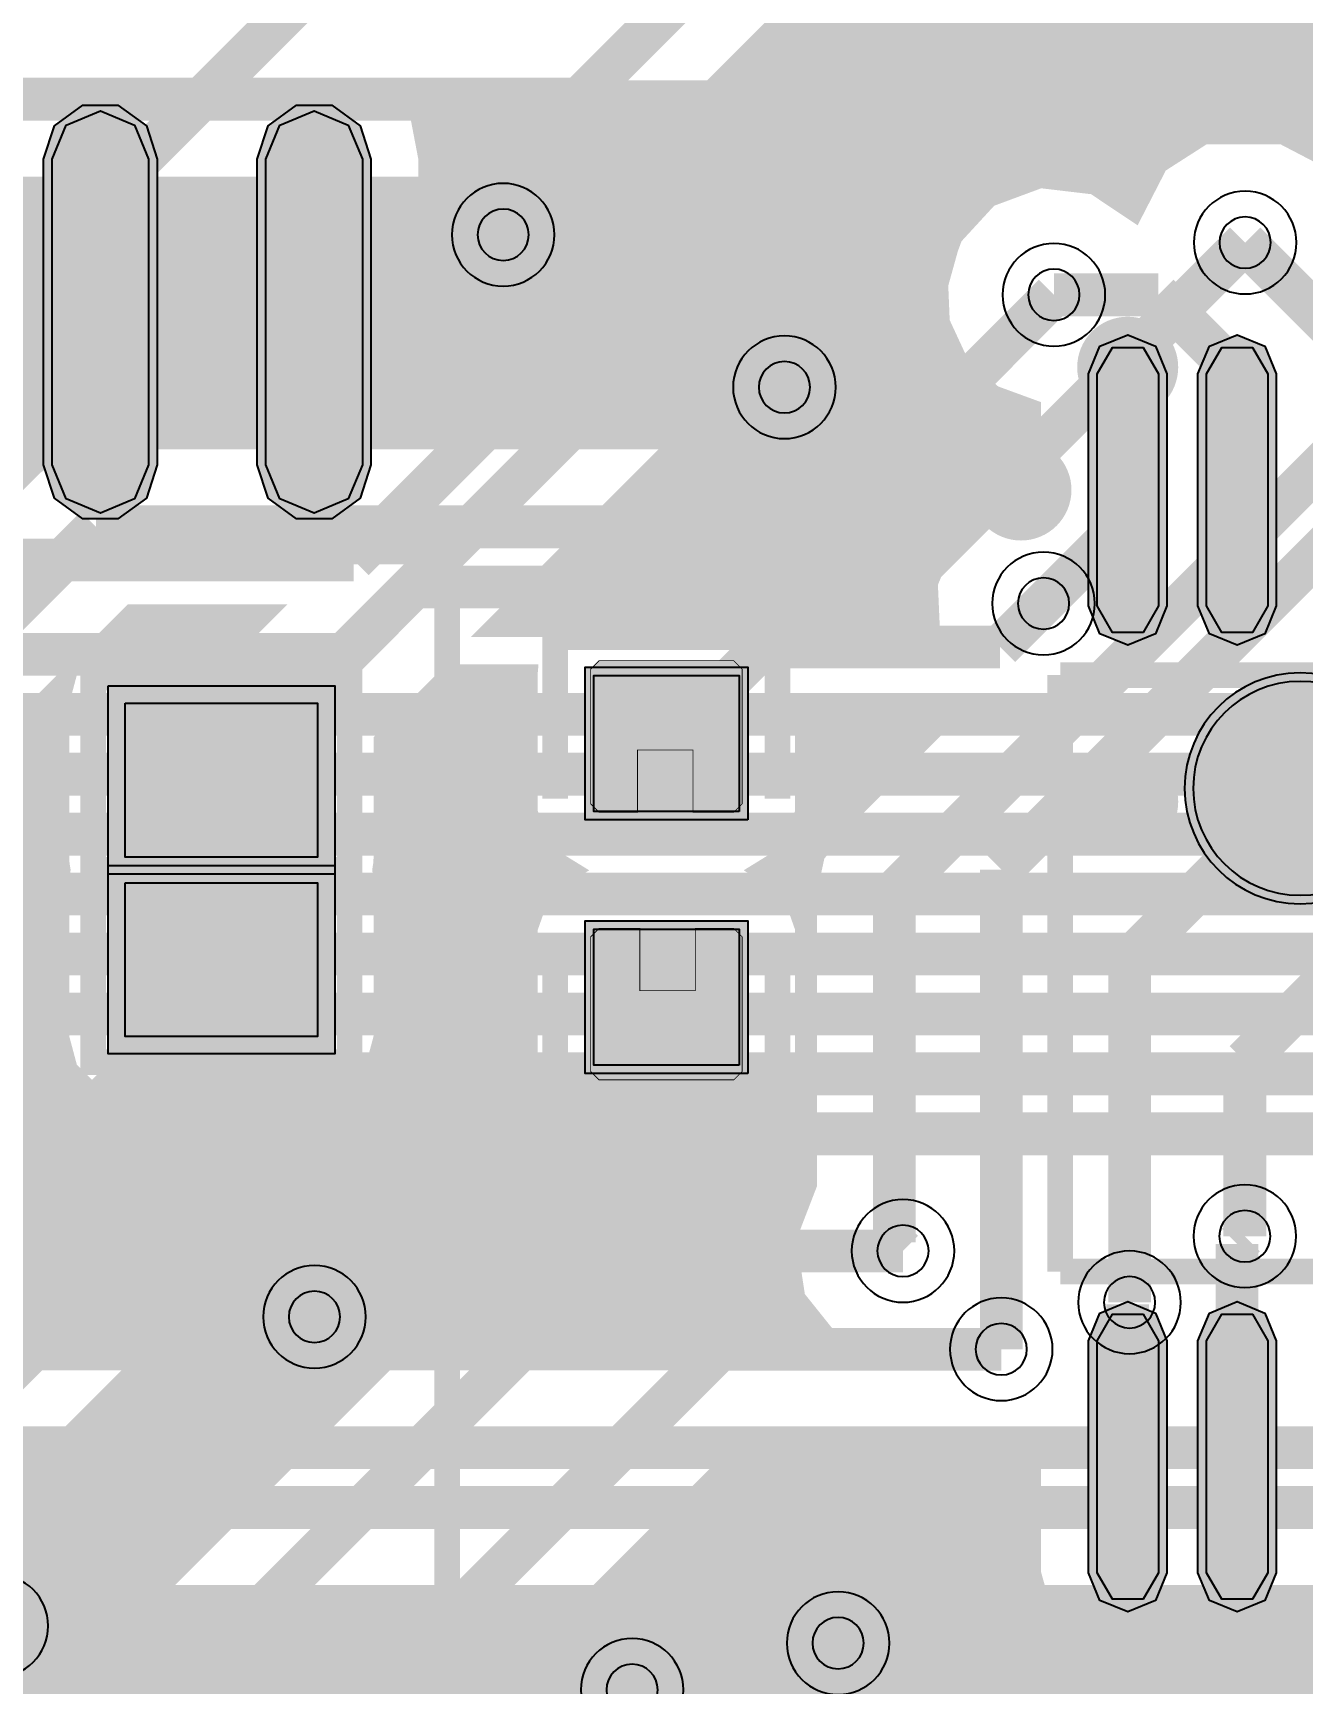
# Model space of a CAD drawing. Header units: millimetres. Extents: x -9 to 147, y 43 to 89.
# Drawn here: x 58.05 to 65.59, y 60.55 to 70.36 of the extents above; entities that cross this region are included whole.
import ezdxf

# ---------------------------------------------------------------- set-up
doc = ezdxf.new("R2010")
doc.units = ezdxf.units.MM
doc.header["$MEASUREMENT"] = 0
for name, color, linetype, true_color in [('Bottom-Layer', 7, 'Continuous', 0x0000ff), ('Bottom-Paste-Mask-Layer', 7, 'Continuous', 0x800000), ('Bottom-Silkscreen-Layer', 7, 'Continuous', 0x66cc33), ('Bottom-Solder-Mask-Layer', 7, 'Continuous', 0xaa00ff), ('Document-Layer', 7, 'Continuous', 0xffffff), ('Hole-Layer', 7, 'Continuous', 0x222222), ('Multi-Layer', 7, 'Continuous', 0xc0c0c0), ('Top-Layer', 7, 'Continuous', 0xff0000), ('Top-Paste-Mask-Layer', 7, 'Continuous', 0x808080), ('Top-Silkscreen-Layer', 7, 'Continuous', 0xffcc00), ('Top-Solder-Mask-Layer', 7, 'Continuous', 0x800080)]:
    doc.layers.add(name, color=color, linetype=linetype, true_color=true_color)

msp = doc.modelspace()

# ---------------------------------------------------------------- hatches: boundary and pattern name
at = {"layer": 'Bottom-Layer'}
for points in [[(62.0911, 70.0489), (60.3649, 68.3227), (60.3649, 69.6059), (60.3193, 69.8443), (60.1888, 70.0489)], [(58.7368, 67.7919), (58.6527, 67.589), (58.4498, 67.5049), (58.2469, 67.589), (58.1628, 67.7919), (58.1628, 69.6059), (58.2469, 69.8089), (58.4498, 69.8929), (58.6527, 69.8089), (58.7368, 69.6059)], [(60.0068, 67.7919), (59.9227, 67.589), (59.7198, 67.5049), (59.5169, 67.589), (59.4328, 67.7919), (59.4328, 69.6059), (59.5169, 69.8089), (59.7198, 69.8929), (59.9227, 69.8089), (60.0068, 69.6059)], [(63.2548, 69.3369), (63.7243, 69.3369), (63.549, 69.1465), (63.4599, 68.9034), (63.4707, 68.6448), (63.5797, 68.41), (63.7702, 68.2348), (64.0133, 68.1459), (64.0133, 67.6302), (64.0012, 67.6288), (63.7252, 67.544), (63.5114, 67.35), (63.4003, 67.0835), (63.413, 66.7951), (60.7129, 66.7951)], [(64.7354, 66.9529), (64.6444, 66.7953), (64.4624, 66.7953), (64.3714, 66.9529), (64.3714, 68.3309), (64.4624, 68.4886), (64.6444, 68.4886), (64.7354, 68.3309)], [(65.3854, 66.9529), (65.2944, 66.7953), (65.1124, 66.7953), (65.0214, 66.9529), (65.0214, 68.3309), (65.1124, 68.4886), (65.2944, 68.4886), (65.3854, 68.3309)], [(61.0534, 63.3328), (58.4848, 60.7642), (58.4767, 60.7646), (58.4572, 60.7651), (58.4378, 60.7645), (58.3868, 60.7617), (58.35, 60.7577), (58.3138, 60.7499), (58.2577, 60.7349), (58.228, 60.7255), (58.1992, 60.7135), (58.1687, 60.6992), (58.1508, 60.6903), (58.1335, 60.6803), (57.9241, 60.4917), (57.8148, 60.2319), (57.6972, 60.5034), (57.4707, 60.6938), (57.1831, 60.7631), (56.8948, 60.6968), (59.5308, 63.3328)], [(64.7354, 61.211), (64.6444, 61.0534), (64.4624, 61.0534), (64.3714, 61.211), (64.3714, 62.589), (64.4624, 62.7466), (64.6444, 62.7466), (64.7354, 62.589)], [(65.3854, 61.211), (65.2944, 61.0534), (65.1124, 61.0534), (65.0214, 61.211), (65.0214, 62.589), (65.1124, 62.7466), (65.2944, 62.7466), (65.3854, 62.589)], [(63.3477, 62.053), (63.3718, 62.0338), (63.6762, 61.8871), (64.0133, 61.9094), (64.0133, 61.211), (64.0941, 60.9268), (64.3124, 60.7276), (64.6028, 60.6731), (64.8784, 60.7796), (65.1132, 60.6784), (65.3683, 60.6966), (65.3683, 59.9792), (65.3399, 59.9421), (65.2878, 59.8867), (65.2658, 59.8653), (64.9618, 59.5237), (64.8065, 59.0935), (64.8223, 58.6365), (65.0068, 58.218), (64.6681, 58.218), (64.6681, 59.7559), (64.6202, 59.935), (64.4891, 60.066), (64.31, 60.114), (62.61, 60.114), (62.4309, 60.066), (62.2998, 59.935), (62.2519, 59.7559), (62.2519, 58.218), (60.3592, 58.218), (60.3635, 58.2609), (60.3649, 58.304), (60.3649, 60.0869), (62.3311, 62.053)]]:
    msp.add_hatch(color=256, dxfattribs=at).paths.add_polyline_path(points)
at = {"layer": 'Bottom-Paste-Mask-Layer'}
for points in [[(58.7368, 67.7919), (58.6527, 67.589), (58.4498, 67.5049), (58.2469, 67.589), (58.1628, 67.7919), (58.1628, 69.6059), (58.2469, 69.8089), (58.4498, 69.8929), (58.6527, 69.8089), (58.7368, 69.6059)], [(60.0068, 67.7919), (59.9227, 67.589), (59.7198, 67.5049), (59.5169, 67.589), (59.4328, 67.7919), (59.4328, 69.6059), (59.5169, 69.8089), (59.7198, 69.8929), (59.9227, 69.8089), (60.0068, 69.6059)], [(64.7354, 66.9529), (64.6444, 66.7953), (64.4624, 66.7953), (64.3714, 66.9529), (64.3714, 68.3309), (64.4624, 68.4886), (64.6444, 68.4886), (64.7354, 68.3309)], [(65.3854, 66.9529), (65.2944, 66.7953), (65.1124, 66.7953), (65.0214, 66.9529), (65.0214, 68.3309), (65.1124, 68.4886), (65.2944, 68.4886), (65.3854, 68.3309)], [(64.7354, 61.211), (64.6444, 61.0534), (64.4624, 61.0534), (64.3714, 61.211), (64.3714, 62.589), (64.4624, 62.7466), (64.6444, 62.7466), (64.7354, 62.589)], [(65.3854, 61.211), (65.2944, 61.0534), (65.1124, 61.0534), (65.0214, 61.211), (65.0214, 62.589), (65.1124, 62.7466), (65.2944, 62.7466), (65.3854, 62.589)]]:
    msp.add_hatch(color=256, dxfattribs=at).paths.add_polyline_path(points)
at = {"layer": 'Bottom-Solder-Mask-Layer'}
for points in [[(58.7876, 67.7919), (58.7231, 67.5934), (58.5542, 67.4707), (58.3454, 67.4707), (58.1765, 67.5934), (58.112, 67.7919), (58.112, 69.6059), (58.1765, 69.8045), (58.3454, 69.9272), (58.5542, 69.9272), (58.7231, 69.8045), (58.7876, 69.6059)], [(60.0576, 67.7919), (59.9931, 67.5934), (59.8242, 67.4707), (59.6154, 67.4707), (59.4465, 67.5934), (59.382, 67.7919), (59.382, 69.6059), (59.4465, 69.8045), (59.6154, 69.9272), (59.8242, 69.9272), (59.9931, 69.8045), (60.0576, 69.6059)], [(64.7862, 66.9529), (64.7181, 66.7883), (64.5534, 66.7201), (64.3888, 66.7883), (64.3206, 66.9529), (64.3206, 68.3309), (64.3888, 68.4956), (64.5534, 68.5637), (64.7181, 68.4956), (64.7862, 68.3309)], [(65.4362, 66.9529), (65.368, 66.7883), (65.2034, 66.7201), (65.0388, 66.7883), (64.9706, 66.9529), (64.9706, 68.3309), (65.0388, 68.4956), (65.2034, 68.5637), (65.368, 68.4956), (65.4362, 68.3309)], [(64.7862, 61.211), (64.7181, 61.0464), (64.5534, 60.9782), (64.3888, 61.0464), (64.3206, 61.211), (64.3206, 62.589), (64.3888, 62.7536), (64.5534, 62.8218), (64.7181, 62.7536), (64.7862, 62.589)], [(65.4362, 61.211), (65.368, 61.0464), (65.2034, 60.9782), (65.0388, 61.0464), (64.9706, 61.211), (64.9706, 62.589), (65.0388, 62.7536), (65.2034, 62.8218), (65.368, 62.7536), (65.4362, 62.589)]]:
    msp.add_hatch(color=256, dxfattribs=at).paths.add_polyline_path(points)
at = {"layer": 'Top-Layer'}
for points in [[(28.6064, 68.1222), (28.7627, 67.8036), (29.064, 67.6158), (29.4189, 67.6158), (29.7201, 67.8036), (29.8764, 68.1222), (30.0328, 67.8036), (30.334, 67.6158), (30.6889, 67.6158), (30.9901, 67.8036), (31.1464, 68.1222), (31.2763, 67.8347), (31.5271, 67.6432), (31.8386, 67.5935), (32.1365, 67.6974), (32.3494, 67.9302), (32.4266, 68.2361), (32.4266, 69.4782), (61.294, 69.4782), (61.4796, 69.5151), (61.637, 69.6203), (62.5617, 70.545), (62.6441, 70.5831), (62.734, 70.5962), (63.1202, 70.5962), (63.2993, 70.6441), (63.4304, 70.7752), (63.4783, 70.9543), (63.4783, 71.7608), (63.3988, 71.9858), (63.1955, 72.1109), (63.3988, 72.236), (63.4783, 72.461), (63.4783, 73.2675), (63.4426, 73.4235), (63.3425, 73.5483), (63.4195, 73.6642), (63.4465, 73.8007), (63.4465, 74.6007), (63.3985, 74.7798), (63.2674, 74.9109), (63.0883, 74.9588), (62.2883, 74.9588), (62.2856, 74.9588), (62.2828, 74.9588), (62.286, 75.0002), (62.291, 75.0415), (63.0881, 75.0415), (63.3071, 75.1163), (63.4347, 75.3094), (63.4517, 75.3132), (63.4691, 75.3145), (70.2165, 75.3145), (70.2869, 75.118), (70.3108, 74.9106), (70.3108, 73.7901), (70.2916, 73.766), (70.1478, 73.4755), (70.1588, 73.1516), (68.7359, 71.7287), (68.7359, 72.2081), (68.6879, 72.3871), (68.5568, 72.5182), (68.3778, 72.5662), (67.5778, 72.5662), (67.4072, 72.523), (67.2778, 72.4036), (67.1483, 72.523), (66.9777, 72.5662), (66.1777, 72.5662), (65.9987, 72.5182), (65.8676, 72.3871), (65.8196, 72.2081), (65.8196, 71.3081), (65.845, 71.1756), (65.9176, 71.0619), (65.7984, 70.9325), (65.7553, 70.7621), (65.7553, 69.898), (65.8282, 69.6815), (66.0172, 69.5531), (66.0196, 69.5445), (66.0214, 69.5358), (66.0037, 69.5136), (65.9346, 69.4162), (65.8842, 69.308), (65.6999, 69.5991), (65.3945, 69.7585), (65.0503, 69.7431), (64.7602, 69.5571), (64.6027, 69.2507), (64.3448, 69.4233), (64.0366, 69.4597), (63.7457, 69.3519), (63.5356, 69.1235), (63.4524, 68.8246), (62.536, 67.9081), (58.4235, 67.9081), (58.2378, 67.8712), (58.0804, 67.7661), (57.0461, 66.7317), (56.3453, 66.7317), (56.1663, 66.6837), (56.0352, 66.5526), (55.9872, 66.3736), (55.9872, 65.4592), (55.9893, 65.4209), (55.9954, 65.383), (55.9893, 65.3451), (55.9872, 65.3068), (55.9872, 64.3924), (56.0352, 64.2133), (56.1663, 64.0822), (56.3453, 64.0342), (57.4884, 64.0342), (57.6674, 64.0822), (57.7985, 64.2133), (57.8465, 64.3924), (57.8465, 65.3068), (57.8444, 65.3451), (57.8383, 65.383), (57.8444, 65.4209), (57.8465, 65.4592), (57.8465, 66.1599), (58.6244, 66.9379), (59.5018, 66.9379), (59.2982, 66.7343), (58.5975, 66.7343), (58.4184, 66.6863), (58.2873, 66.5552), (58.2393, 66.3762), (58.2393, 65.4618), (58.2414, 65.4234), (58.2475, 65.3856), (58.2414, 65.3477), (58.2393, 65.3094), (58.2393, 64.395), (58.2873, 64.2159), (58.4184, 64.0848), (58.5975, 64.0368), (59.7405, 64.0368), (59.9195, 64.0848), (60.0506, 64.2159), (60.0986, 64.395), (60.0986, 65.3094), (60.0966, 65.3477), (60.0904, 65.3856), (60.0966, 65.4234), (60.0986, 65.4618), (60.0986, 66.1625), (60.517, 66.5809), (61.0252, 66.5809), (61.0234, 66.5603), (61.0228, 66.5396), (61.0228, 65.7331), (61.1023, 65.5081), (61.3056, 65.383), (61.1023, 65.2579), (61.0228, 65.0328), (61.0228, 64.2264), (61.0708, 64.0473), (61.2018, 63.9162), (61.3809, 63.8682), (62.2449, 63.8682), (62.424, 63.9162), (62.5551, 64.0473), (62.6031, 64.2264), (62.6031, 65.0328), (62.5235, 65.2579), (62.3203, 65.383), (62.5235, 65.5081), (62.6031, 65.7331), (62.6031, 66.2249), (63.4497, 66.2249), (62.8548, 65.6294), (62.7275, 65.463), (62.6823, 65.2584), (62.6823, 63.5124), (62.5591, 63.1933), (62.6113, 62.8553), (62.8251, 62.5882), (63.1435, 62.4633), (63.145, 62.4513), (63.1467, 62.4393), (41.8803, 62.4393), (39.8176, 64.502), (39.6602, 64.6072), (39.4746, 64.6441), (37.377, 64.6441), (37.1914, 64.6072), (37.034, 64.502), (36.5064, 63.9744), (36.2558, 64.1804), (35.9376, 64.2429), (35.6277, 64.1469), (35.4004, 63.9155), (35.3101, 63.604), (32.9831, 61.277), (28.5074, 61.277), (27.6401, 62.1443), (27.9352, 62.0538), (28.2386, 62.1107), (28.4808, 62.302), (28.6064, 62.584), (28.7122, 62.3289), (28.9149, 62.1415), (29.1774, 62.0559), (29.3233, 61.8463), (29.5376, 61.7074), (29.7885, 61.6598), (30.0388, 61.7105), (30.2514, 61.852), (30.3947, 62.0634), (30.7285, 62.0903), (31.0038, 62.281), (31.1464, 62.584), (31.2763, 62.2965), (31.5271, 62.105), (31.8386, 62.0553), (32.1365, 62.1592), (32.3494, 62.392), (32.4266, 62.6979), (32.4266, 64.1619), (32.3451, 64.4756), (32.1214, 64.7101), (31.8119, 64.8063), (31.7346, 64.8136), (31.7105, 64.8183), (31.6832, 64.8258), (31.6608, 64.834), (31.6459, 64.8412), (31.6402, 64.8447), (31.6319, 64.8518), (30.7136, 65.7701), (30.7101, 65.8007), (30.6144, 66.0951), (30.3955, 66.314), (30.1011, 66.4097), (30.0706, 66.4131), (28.6157, 67.8681), (28.5791, 67.9011), (28.5394, 67.9302), (28.5805, 68.0235)], [(62.2449, 65.7331), (61.3809, 65.7331), (61.3809, 66.5396), (62.2449, 66.5396)], [(64.9423, 65.8698, 1), (66.2123, 65.8698, 1)], [(58.5975, 66.3762), (59.7405, 66.3762), (59.7405, 65.4618), (58.5975, 65.4618)], [(58.5975, 65.3094), (59.7405, 65.3094), (59.7405, 64.395), (58.5975, 64.395)], [(62.2449, 64.2264), (61.3809, 64.2264), (61.3809, 65.0328), (62.2449, 65.0328)], [(24.7964, 62.584), (24.9258, 62.2972), (25.1753, 62.1057), (25.1812, 62.1019), (25.2013, 62.0874), (25.2135, 62.0767), (27.1974, 60.0929), (27.3548, 59.9877), (27.5404, 59.9508), (33.654, 59.9508), (33.8396, 59.9877), (33.997, 60.0929), (35.3608, 61.4567), (35.2534, 60.8833), (35.3197, 60.3038), (35.5537, 59.7694), (35.9348, 59.3277), (36.429, 59.0179), (36.9925, 58.8673), (37.5755, 58.8895), (38.126, 59.0823), (38.5953, 59.4287), (38.9417, 59.8981), (39.1346, 60.4486), (39.1567, 61.0315), (39.0062, 61.5951), (38.6963, 62.0893), (38.2546, 62.4703), (37.7203, 62.7043), (37.1407, 62.7706), (36.5674, 62.6632), (37.0697, 63.1655), (37.2773, 62.9817), (37.542, 62.899), (37.8174, 62.9317), (38.0553, 63.0741), (39.3699, 63.0741), (41.1889, 61.2551), (41.3463, 61.1499), (41.5319, 61.113), (68.0475, 61.113), (68.4395, 60.721), (68.4511, 60.619), (68.4782, 60.52), (68.0159, 60.52), (67.8211, 60.7148), (67.6637, 60.82), (67.4781, 60.8569), (66.6433, 60.8569), (66.4577, 60.82), (66.3003, 60.7148), (65.6649, 60.0794), (65.6429, 60.06), (65.3605, 59.9309), (65.1204, 59.7341), (64.9, 59.405), (64.7978, 59.0224), (64.8247, 58.6273), (64.9777, 58.262), (64.6681, 58.262), (64.6681, 59.7559), (64.6202, 59.935), (64.4891, 60.066), (64.31, 60.114), (62.61, 60.114), (62.4309, 60.066), (62.2998, 59.935), (62.2519, 59.7559), (62.2519, 58.262), (28.2592, 58.262), (24.4161, 62.1051), (24.6666, 62.2966)]]:
    msp.add_hatch(color=256, dxfattribs=at).paths.add_polyline_path(points)
at = {"layer": 'Top-Paste-Mask-Layer'}
for points in [[(61.3629, 66.578), (61.3629, 65.778), (61.4129, 65.728), (61.6409, 65.728), (61.6409, 66.098), (61.9709, 66.098), (61.9709, 65.728), (62.2129, 65.728), (62.2629, 65.778), (62.2629, 66.578), (62.2129, 66.628), (61.4129, 66.628)], [(61.3629, 66.578), (61.3629, 65.778), (61.4129, 65.728), (61.6409, 65.728), (61.6409, 66.098), (61.9709, 66.098), (61.9709, 65.728), (62.2129, 65.728), (62.2629, 65.778), (62.2629, 66.578), (62.2129, 66.628), (61.4129, 66.628)], [(64.9423, 65.8698, 1), (66.2123, 65.8698, 1)], [(58.5975, 66.3762), (59.7405, 66.3762), (59.7405, 65.4618), (58.5975, 65.4618)], [(58.5975, 65.3094), (59.7405, 65.3094), (59.7405, 64.395), (58.5975, 64.395)], [(62.2629, 64.188), (62.2629, 64.988), (62.2129, 65.038), (61.9849, 65.038), (61.9849, 64.668), (61.6549, 64.668), (61.6549, 65.038), (61.4129, 65.038), (61.3629, 64.988), (61.3629, 64.188), (61.4129, 64.138), (62.2129, 64.138)], [(62.2629, 64.188), (62.2629, 64.988), (62.2129, 65.038), (61.9849, 65.038), (61.9849, 64.668), (61.6549, 64.668), (61.6549, 65.038), (61.4129, 65.038), (61.3629, 64.988), (61.3629, 64.188), (61.4129, 64.138), (62.2129, 64.138)]]:
    msp.add_hatch(color=256, dxfattribs=at).paths.add_polyline_path(points)
at = {"layer": 'Top-Solder-Mask-Layer'}
for points in [[(62.2957, 65.6823), (61.3301, 65.6823), (61.3301, 66.5904), (62.2957, 66.5904)], [(64.8915, 65.8698, 1), (66.2631, 65.8698, 1)], [(58.4959, 66.4778), (59.8421, 66.4778), (59.8421, 65.3602), (58.4959, 65.3602)], [(58.4959, 65.411), (59.8421, 65.411), (59.8421, 64.2934), (58.4959, 64.2934)], [(62.2957, 64.1756), (61.3301, 64.1756), (61.3301, 65.0836), (62.2957, 65.0836)]]:
    msp.add_hatch(color=256, dxfattribs=at).paths.add_polyline_path(points)

# ---------------------------------------------------------------- linework, layer by layer
at = {"layer": 'Bottom-Layer'}
for points, const_width in [([(59.6199, 70.5341), (58.4498, 69.364)], 0.254), ([(59.9542, 67.2259), (62.9064, 70.1781)], 0.254), ([(62.9064, 70.1781), (67.0715, 70.1781)], 0.254), ([(59.8977, 66.6659), (63.0538, 69.8221)], 0.254), ([(63.0538, 69.8221), (66.9241, 69.8221)], 0.254), ([(58.4498, 69.364), (58.4498, 68.6989)], 0.254), ([(60.384, 68.6989), (60.843, 69.1579)], 0.254), ([(65.2509, 69.1111), (65.7675, 68.5946)], 0.254), ([(64.1152, 68.8012), (64.7349, 68.8012)], 0.254), ([(64.7349, 68.8012), (65.2034, 68.3327)], 0.254), ([(59.7198, 68.6989), (60.384, 68.6989)], 0.254), ([(60.0043, 68.6989), (60.2633, 68.6989)], 0.0508), ([(65.2034, 68.3327), (65.2034, 67.6419)], 0.254), ([(64.5534, 67.6419), (64.5534, 67.4679)], 0.254), ([(64.5534, 67.4679), (64.0533, 66.9677)], 0.254), ([(57.828, 67.2259), (59.9542, 67.2259)], 0.254), ([(46.9638, 66.6659), (59.8977, 66.6659)], 0.254), ([(71.563, 66.3099), (53.3047, 66.3099)], 0.254), ([(75.0137, 65.9539), (54.2237, 65.9539)], 0.254), ([(55.1428, 65.5979), (83.7088, 65.5979)], 0.254), ([(92.3528, 65.2419), (56.0618, 65.2419)], 0.254), ([(56.9298, 64.8859), (100.9968, 64.8859)], 0.254), ([(109.6918, 64.5299), (57.8488, 64.5299)], 0.254), ([(54.6398, 60.1989), (58.6148, 64.1739)], 0.254), ([(58.6148, 64.1739), (118.2848, 64.1739)], 0.254), ([(59.3299, 63.8179), (55.9098, 60.3979)], 0.254), ([(126.7759, 63.8179), (59.3299, 63.8179)], 0.254), ([(61.5288, 63.1222), (58.4498, 60.0431)], 0.254), ([(63.2184, 63.1222), (61.5288, 63.1222)], 0.254), ([(65.2493, 63.2097), (65.2034, 63.1638)], 0.254), ([(65.2034, 63.1638), (65.2034, 61.9)], 0.254), ([(64.5644, 62.817), (64.5534, 62.806)], 0.254), ([(64.5534, 62.806), (64.5534, 61.9)], 0.254), ([(62.1302, 62.5382), (59.7198, 60.1278)], 0.254), ([(63.8024, 62.5382), (62.1302, 62.5382)], 0.254), ([(60.3649, 60.0869), (62.3311, 62.053), (63.3477, 62.053), (63.3718, 62.0338), (63.6762, 61.8871), (64.0133, 61.9094), (64.0133, 61.211), (64.0941, 60.9268), (64.3124, 60.7276), (64.6028, 60.6731), (64.8784, 60.7796), (65.1132, 60.6784), (65.3683, 60.6966), (65.3683, 59.9792)], 0.0508)]:
    msp.add_lwpolyline(points, dxfattribs=dict(at, const_width=const_width))
at = {"layer": 'Bottom-Layer', "const_width": 0.0508}
for points in [[(62.0911, 70.0489), (60.3649, 68.3227), (60.3649, 69.6059), (60.3193, 69.8443), (60.1888, 70.0489)], [(63.2548, 69.3369), (63.7243, 69.3369), (63.549, 69.1465), (63.4599, 68.9034), (63.4707, 68.6448), (63.5797, 68.41), (63.7702, 68.2348), (64.0133, 68.1459), (64.0133, 67.6302), (64.0012, 67.6288), (63.7252, 67.544), (63.5114, 67.35), (63.4003, 67.0835), (63.413, 66.7951), (60.7129, 66.7951)], [(61.0534, 63.3328), (58.4848, 60.7642), (58.4767, 60.7646), (58.4572, 60.7651), (58.4378, 60.7645), (58.3868, 60.7617), (58.35, 60.7577), (58.3138, 60.7499), (58.2577, 60.7349), (58.228, 60.7255), (58.1992, 60.7135), (58.1687, 60.6992), (58.1508, 60.6903), (58.1335, 60.6803), (57.9241, 60.4917), (57.8148, 60.2319), (57.6972, 60.5034), (57.4707, 60.6938), (57.1831, 60.7631), (56.8948, 60.6968), (59.5308, 63.3328)]]:
    msp.add_lwpolyline(points, close=True, dxfattribs=at)
at = {"layer": 'Bottom-Layer'}
for points in [[(58.7368, 67.7919), (58.6527, 67.589), (58.4498, 67.5049), (58.2469, 67.589), (58.1628, 67.7919), (58.1628, 69.6059), (58.2469, 69.8089), (58.4498, 69.8929), (58.6527, 69.8089), (58.7368, 69.6059)], [(60.0068, 67.7919), (59.9227, 67.589), (59.7198, 67.5049), (59.5169, 67.589), (59.4328, 67.7919), (59.4328, 69.6059), (59.5169, 69.8089), (59.7198, 69.8929), (59.9227, 69.8089), (60.0068, 69.6059)], [(64.7354, 66.9529), (64.6444, 66.7953), (64.4624, 66.7953), (64.3714, 66.9529), (64.3714, 68.3309), (64.4624, 68.4886), (64.6444, 68.4886), (64.7354, 68.3309)], [(65.3854, 66.9529), (65.2944, 66.7953), (65.1124, 66.7953), (65.0214, 66.9529), (65.0214, 68.3309), (65.1124, 68.4886), (65.2944, 68.4886), (65.3854, 68.3309)], [(64.7354, 61.211), (64.6444, 61.0534), (64.4624, 61.0534), (64.3714, 61.211), (64.3714, 62.589), (64.4624, 62.7466), (64.6444, 62.7466), (64.7354, 62.589)], [(65.3854, 61.211), (65.2944, 61.0534), (65.1124, 61.0534), (65.0214, 61.211), (65.0214, 62.589), (65.1124, 62.7466), (65.2944, 62.7466), (65.3854, 62.589)]]:
    msp.add_lwpolyline(points, close=True, dxfattribs=at)
at = {"layer": 'Bottom-Paste-Mask-Layer'}
for points in [[(58.7368, 67.7919), (58.6527, 67.589), (58.4498, 67.5049), (58.2469, 67.589), (58.1628, 67.7919), (58.1628, 69.6059), (58.2469, 69.8089), (58.4498, 69.8929), (58.6527, 69.8089), (58.7368, 69.6059)], [(60.0068, 67.7919), (59.9227, 67.589), (59.7198, 67.5049), (59.5169, 67.589), (59.4328, 67.7919), (59.4328, 69.6059), (59.5169, 69.8089), (59.7198, 69.8929), (59.9227, 69.8089), (60.0068, 69.6059)], [(64.7354, 66.9529), (64.6444, 66.7953), (64.4624, 66.7953), (64.3714, 66.9529), (64.3714, 68.3309), (64.4624, 68.4886), (64.6444, 68.4886), (64.7354, 68.3309)], [(65.3854, 66.9529), (65.2944, 66.7953), (65.1124, 66.7953), (65.0214, 66.9529), (65.0214, 68.3309), (65.1124, 68.4886), (65.2944, 68.4886), (65.3854, 68.3309)], [(64.7354, 61.211), (64.6444, 61.0534), (64.4624, 61.0534), (64.3714, 61.211), (64.3714, 62.589), (64.4624, 62.7466), (64.6444, 62.7466), (64.7354, 62.589)], [(65.3854, 61.211), (65.2944, 61.0534), (65.1124, 61.0534), (65.0214, 61.211), (65.0214, 62.589), (65.1124, 62.7466), (65.2944, 62.7466), (65.3854, 62.589)]]:
    msp.add_lwpolyline(points, close=True, dxfattribs=at)
at = {"layer": 'Bottom-Silkscreen-Layer', "const_width": 0.3}
for points in [[(63.7691, 67.6419, 1), (64.0693, 67.6419, 1)], [(63.7691, 67.6419, 1), (64.0693, 67.6419, 1)], [(64.4033, 65.79, 1), (64.7035, 65.79, 1)], [(64.4033, 65.79, 1), (64.7035, 65.79, 1)]]:
    msp.add_lwpolyline(points, format="xyb", close=True, dxfattribs=at)
at = {"layer": 'Bottom-Silkscreen-Layer', "const_width": 0.1524}
for points in [[(60.511, 67.2764), (44.9586, 67.2764)], [(60.511, 67.2764), (44.9586, 67.2764)], [(60.511, 60.6335), (60.511, 67.2764)], [(60.511, 60.6335), (60.511, 67.2764)], [(64.1523, 66.5424), (64.1523, 62.9996)], [(70.8047, 66.5424), (64.1523, 66.5424)], [(64.1523, 66.5424), (64.1523, 62.9996)], [(70.8047, 66.5424), (64.1523, 66.5424)], [(64.1523, 62.9996), (70.8047, 62.9996)], [(64.1523, 62.9996), (70.8047, 62.9996)], [(44.9586, 60.6335), (60.511, 60.6335)], [(44.9586, 60.6335), (60.511, 60.6335)]]:
    msp.add_lwpolyline(points, dxfattribs=at)
at = {"layer": 'Bottom-Solder-Mask-Layer'}
for points in [[(58.7876, 67.7919), (58.7231, 67.5934), (58.5542, 67.4707), (58.3454, 67.4707), (58.1765, 67.5934), (58.112, 67.7919), (58.112, 69.6059), (58.1765, 69.8045), (58.3454, 69.9272), (58.5542, 69.9272), (58.7231, 69.8045), (58.7876, 69.6059)], [(60.0576, 67.7919), (59.9931, 67.5934), (59.8242, 67.4707), (59.6154, 67.4707), (59.4465, 67.5934), (59.382, 67.7919), (59.382, 69.6059), (59.4465, 69.8045), (59.6154, 69.9272), (59.8242, 69.9272), (59.9931, 69.8045), (60.0576, 69.6059)], [(64.7862, 66.9529), (64.7181, 66.7883), (64.5534, 66.7201), (64.3888, 66.7883), (64.3206, 66.9529), (64.3206, 68.3309), (64.3888, 68.4956), (64.5534, 68.5637), (64.7181, 68.4956), (64.7862, 68.3309)], [(65.4362, 66.9529), (65.368, 66.7883), (65.2034, 66.7201), (65.0388, 66.7883), (64.9706, 66.9529), (64.9706, 68.3309), (65.0388, 68.4956), (65.2034, 68.5637), (65.368, 68.4956), (65.4362, 68.3309)], [(64.7862, 61.211), (64.7181, 61.0464), (64.5534, 60.9782), (64.3888, 61.0464), (64.3206, 61.211), (64.3206, 62.589), (64.3888, 62.7536), (64.5534, 62.8218), (64.7181, 62.7536), (64.7862, 62.589)], [(65.4362, 61.211), (65.368, 61.0464), (65.2034, 60.9782), (65.0388, 61.0464), (64.9706, 61.211), (64.9706, 62.589), (65.0388, 62.7536), (65.2034, 62.8218), (65.368, 62.7536), (65.4362, 62.589)]]:
    msp.add_lwpolyline(points, close=True, dxfattribs=at)
at = {"layer": 'Document-Layer', "const_width": 0.3}
msp.add_lwpolyline([(64.4033, 68.3709, 1), (64.7035, 68.3709, 1)], format="xyb", close=True, dxfattribs=at)
msp.add_lwpolyline([(64.4033, 68.3709, 1), (64.7035, 68.3709, 1)], format="xyb", close=True, dxfattribs=at)
at = {"layer": 'Hole-Layer'}
for points in [[(60.6905, 69.1579, 1), (60.9955, 69.1579, 1)], [(65.0985, 69.1111, 1), (65.4034, 69.1111, 1)], [(63.9627, 68.8012, 1), (64.2677, 68.8012, 1)], [(62.3613, 68.2521, 1), (62.6663, 68.2521, 1)], [(63.9008, 66.9677, 1), (64.2058, 66.9677, 1)], [(65.0969, 63.2097, 1), (65.4018, 63.2097, 1)], [(63.0659, 63.1222, 1), (63.3709, 63.1222, 1)], [(64.4119, 62.817, 1), (64.7169, 62.817, 1)], [(59.5694, 62.7309, 1), (59.8744, 62.7309, 1)], [(63.6499, 62.5382, 1), (63.9549, 62.5382, 1)], [(62.6804, 60.7929, 1), (62.9854, 60.7929, 1)], [(61.4564, 60.5154, 1), (61.7614, 60.5154, 1)]]:
    msp.add_lwpolyline(points, format="xyb", close=True, dxfattribs=at)
at = {"layer": 'Multi-Layer'}
for points in [[(60.538, 69.1579, 1), (61.148, 69.1579, 1)], [(63.8101, 68.8012, 1), (64.4202, 68.8012, 1)], [(62.2088, 68.2521, 1), (62.8188, 68.2521, 1)], [(63.7483, 66.9677, 1), (64.3583, 66.9677, 1)], [(62.9134, 63.1222, 1), (63.5234, 63.1222, 1)], [(64.2594, 62.817, 1), (64.8694, 62.817, 1)], [(59.4169, 62.7309, 1), (60.0269, 62.7309, 1)], [(63.4974, 62.5382, 1), (64.1074, 62.5382, 1)], [(57.5299, 60.8949, 1), (58.1399, 60.8949, 1)], [(62.5279, 60.7929, 1), (63.1379, 60.7929, 1)], [(61.3039, 60.5154, 1), (61.9139, 60.5154, 1)]]:
    msp.add_lwpolyline(points, format="xyb", close=True, dxfattribs=at)
for points in [[(64.9459, 69.1111, 1), (65.556, 69.1111), (65.556, 69.1111, 1), (64.9459, 69.1111)], [(64.9443, 63.2097, 1), (65.5544, 63.2097), (65.5544, 63.2097, 1), (64.9443, 63.2097)]]:
    msp.add_lwpolyline(points, format="xyb", dxfattribs=at)
at = {"layer": 'Top-Layer'}
for points, const_width in [([(62.6882, 71.3575), (61.294, 69.9633)], 0.254), ([(32.4266, 69.4782), (61.294, 69.4782), (61.4796, 69.5151), (61.637, 69.6203), (62.5617, 70.545)], 0.0508), ([(61.294, 69.9633), (32.1207, 69.9633)], 0.254), ([(65.6999, 69.5991), (65.3945, 69.7585), (65.0503, 69.7431), (64.7602, 69.5571), (64.6027, 69.2507), (64.3448, 69.4233), (64.0366, 69.4597), (63.7457, 69.3519), (63.5356, 69.1235), (63.4524, 68.8246), (62.536, 67.9081), (58.4235, 67.9081), (58.2378, 67.8712), (58.0804, 67.7661), (57.0461, 66.7317)], 0.0508), ([(65.2509, 69.1111), (63.2059, 67.066)], 0.254), ([(62.737, 67.423), (64.1152, 68.8012)], 0.254), ([(65.995, 68.086), (63.1699, 65.2584)], 0.254), ([(63.8024, 65.3875), (66.145, 67.73)], 0.254), ([(56.9169, 65.9164), (58.4235, 67.423)], 0.254), ([(58.4235, 67.423), (62.737, 67.423)], 0.254), ([(60.316, 67.066), (59.169, 65.919)], 0.254), ([(63.2059, 67.066), (60.316, 67.066)], 0.254), ([(64.0533, 66.9677), (63.7956, 66.71)], 0.254), ([(57.8465, 66.1599), (58.6244, 66.9379), (59.5018, 66.9379), (59.2982, 66.7343), (58.5975, 66.7343), (58.4184, 66.6863), (58.2873, 66.5552), (58.2393, 66.3762), (58.2393, 65.4618), (58.2414, 65.4234), (58.2475, 65.3856), (58.2414, 65.3477), (58.2393, 65.3094), (58.2393, 64.395), (58.2873, 64.2159), (58.4184, 64.0848), (58.5975, 64.0368), (59.7405, 64.0368), (59.9195, 64.0848), (60.0506, 64.2159), (60.0986, 64.395), (60.0986, 65.3094), (60.0966, 65.3477), (60.0904, 65.3856), (60.0966, 65.4234), (60.0986, 65.4618), (60.0986, 66.1625), (60.517, 66.5809), (61.0252, 66.5809), (61.0234, 66.5603), (61.0228, 66.5396), (61.0228, 65.7331), (61.1023, 65.5081), (61.3056, 65.383), (61.1023, 65.2579), (61.0228, 65.0328), (61.0228, 64.2264), (61.0708, 64.0473), (61.2018, 63.9162), (61.3809, 63.8682), (62.2449, 63.8682), (62.424, 63.9162), (62.5551, 64.0473), (62.6031, 64.2264), (62.6031, 65.0328), (62.5235, 65.2579), (62.3203, 65.383), (62.5235, 65.5081), (62.6031, 65.7331), (62.6031, 66.2249), (63.4497, 66.2249), (62.8548, 65.6294), (62.7275, 65.463), (62.6823, 65.2584), (62.6823, 63.5124), (62.5591, 63.1933), (62.6113, 62.8553), (62.8251, 62.5882), (63.1435, 62.4633), (63.145, 62.4513), (63.1467, 62.4393), (41.8803, 62.4393)], 0.0508), ([(62.3866, 66.71), (61.8129, 66.1363)], 0.254), ([(63.7956, 66.71), (62.3866, 66.71)], 0.254), ([(64.5644, 64.8569), (65.5773, 65.8698)], 0.254), ([(65.2493, 64.2492), (66.8699, 65.8698)], 0.254), ([(63.8024, 62.5382), (63.8024, 65.3875)], 0.254), ([(63.1674, 65.2584), (63.1674, 63.1732)], 0.254), ([(64.5644, 62.817), (64.5644, 64.8569)], 0.254), ([(58.6, 64.8522), (58.3409, 64.8522)], 0.0508), ([(59.7379, 64.8522), (59.997, 64.8522)], 0.0508), ([(61.3835, 64.6296), (61.1244, 64.6296)], 0.0508), ([(62.2424, 64.6296), (62.5015, 64.6296)], 0.0508), ([(59.169, 64.3975), (59.169, 64.1384)], 0.0508), ([(65.2493, 63.2097), (65.2493, 64.2492)], 0.254), ([(61.8129, 64.2289), (61.8129, 63.9698)], 0.0508), ([(63.1674, 63.1732), (63.2184, 63.1222)], 0.254), ([(39.3699, 63.0741), (41.1889, 61.2551), (41.3463, 61.1499), (41.5319, 61.113), (68.0475, 61.113), (68.4395, 60.721), (68.4511, 60.619), (68.4782, 60.52)], 0.0508), ([(41.6794, 61.9542), (68.7567, 61.9542)], 0.254), ([(41.5319, 61.5982), (68.2485, 61.5982)], 0.254), ([(63.955, 60.9459), (63.46, 60.4509)], 0.254), ([(67.8135, 60.9459), (63.955, 60.9459)], 0.254), ([(63.46, 60.4509), (63.46, 58.9059)], 0.254)]:
    msp.add_lwpolyline(points, dxfattribs=dict(at, const_width=const_width))
for points in [[(62.2449, 65.7331), (61.3809, 65.7331), (61.3809, 66.5396), (62.2449, 66.5396)], [(58.5975, 66.3762), (59.7405, 66.3762), (59.7405, 65.4618), (58.5975, 65.4618)], [(58.5975, 65.3094), (59.7405, 65.3094), (59.7405, 64.395), (58.5975, 64.395)], [(62.2449, 64.2264), (61.3809, 64.2264), (61.3809, 65.0328), (62.2449, 65.0328)]]:
    msp.add_lwpolyline(points, close=True, dxfattribs=at)
msp.add_lwpolyline([(64.9423, 65.8698, 1), (66.2123, 65.8698, 1)], format="xyb", close=True, dxfattribs=at)
at = {"layer": 'Top-Paste-Mask-Layer', "const_width": 0.00508}
for points in [[(61.3629, 66.578), (61.3629, 65.778), (61.4129, 65.728), (61.6409, 65.728), (61.6409, 66.098), (61.9709, 66.098), (61.9709, 65.728), (62.2129, 65.728), (62.2629, 65.778), (62.2629, 66.578), (62.2129, 66.628), (61.4129, 66.628)], [(61.3629, 66.578), (61.3629, 65.778), (61.4129, 65.728), (61.6409, 65.728), (61.6409, 66.098), (61.9709, 66.098), (61.9709, 65.728), (62.2129, 65.728), (62.2629, 65.778), (62.2629, 66.578), (62.2129, 66.628), (61.4129, 66.628)], [(62.2629, 64.188), (62.2629, 64.988), (62.2129, 65.038), (61.9849, 65.038), (61.9849, 64.668), (61.6549, 64.668), (61.6549, 65.038), (61.4129, 65.038), (61.3629, 64.988), (61.3629, 64.188), (61.4129, 64.138), (62.2129, 64.138)], [(62.2629, 64.188), (62.2629, 64.988), (62.2129, 65.038), (61.9849, 65.038), (61.9849, 64.668), (61.6549, 64.668), (61.6549, 65.038), (61.4129, 65.038), (61.3629, 64.988), (61.3629, 64.188), (61.4129, 64.138), (62.2129, 64.138)]]:
    msp.add_lwpolyline(points, close=True, dxfattribs=at)
at = {"layer": 'Top-Paste-Mask-Layer'}
msp.add_lwpolyline([(64.9423, 65.8698, 1), (66.2123, 65.8698, 1)], format="xyb", close=True, dxfattribs=at)
for points in [[(58.5975, 66.3762), (59.7405, 66.3762), (59.7405, 65.4618), (58.5975, 65.4618)], [(58.5975, 65.3094), (59.7405, 65.3094), (59.7405, 64.395), (58.5975, 64.395)]]:
    msp.add_lwpolyline(points, close=True, dxfattribs=at)
at = {"layer": 'Top-Silkscreen-Layer', "const_width": 0.1524}
for points in [[(62.4735, 66.7681), (61.1523, 66.7681)], [(61.1523, 66.7681), (61.1523, 65.8092)], [(62.4735, 66.7681), (61.1523, 66.7681)], [(61.1523, 66.7681), (61.1523, 65.8092)], [(62.4735, 65.8092), (62.4735, 66.7681)], [(62.4735, 65.8092), (62.4735, 66.7681)], [(58.407, 65.3856), (58.534, 65.3856)], [(58.407, 65.3856), (58.534, 65.3856)], [(59.931, 65.3856), (59.804, 65.3856)], [(59.931, 65.3856), (59.804, 65.3856)], [(61.1523, 63.9979), (61.1523, 64.9568)], [(61.1523, 63.9979), (61.1523, 64.9568)], [(62.4735, 64.9568), (62.4735, 63.9979)], [(62.4735, 64.9568), (62.4735, 63.9979)], [(62.4735, 63.9979), (61.1523, 63.9979)], [(62.4735, 63.9979), (61.1523, 63.9979)]]:
    msp.add_lwpolyline(points, dxfattribs=at)
msp.add_lwpolyline([(59.931, 66.5286), (59.931, 64.2426), (58.407, 64.2426), (58.407, 66.5286)], close=True, dxfattribs=at)
msp.add_lwpolyline([(59.931, 66.5286), (59.931, 64.2426), (58.407, 64.2426), (58.407, 66.5286)], close=True, dxfattribs=at)
at = {"layer": 'Top-Solder-Mask-Layer'}
for points in [[(62.2957, 65.6823), (61.3301, 65.6823), (61.3301, 66.5904), (62.2957, 66.5904)], [(58.4959, 66.4778), (59.8421, 66.4778), (59.8421, 65.3602), (58.4959, 65.3602)], [(58.4959, 65.411), (59.8421, 65.411), (59.8421, 64.2934), (58.4959, 64.2934)], [(62.2957, 64.1756), (61.3301, 64.1756), (61.3301, 65.0836), (62.2957, 65.0836)]]:
    msp.add_lwpolyline(points, close=True, dxfattribs=at)
msp.add_lwpolyline([(64.8915, 65.8698, 1), (66.2631, 65.8698), (66.2631, 65.8698, 1), (64.8915, 65.8698)], format="xyb", dxfattribs=at)

doc.saveas('drawing.dxf')
